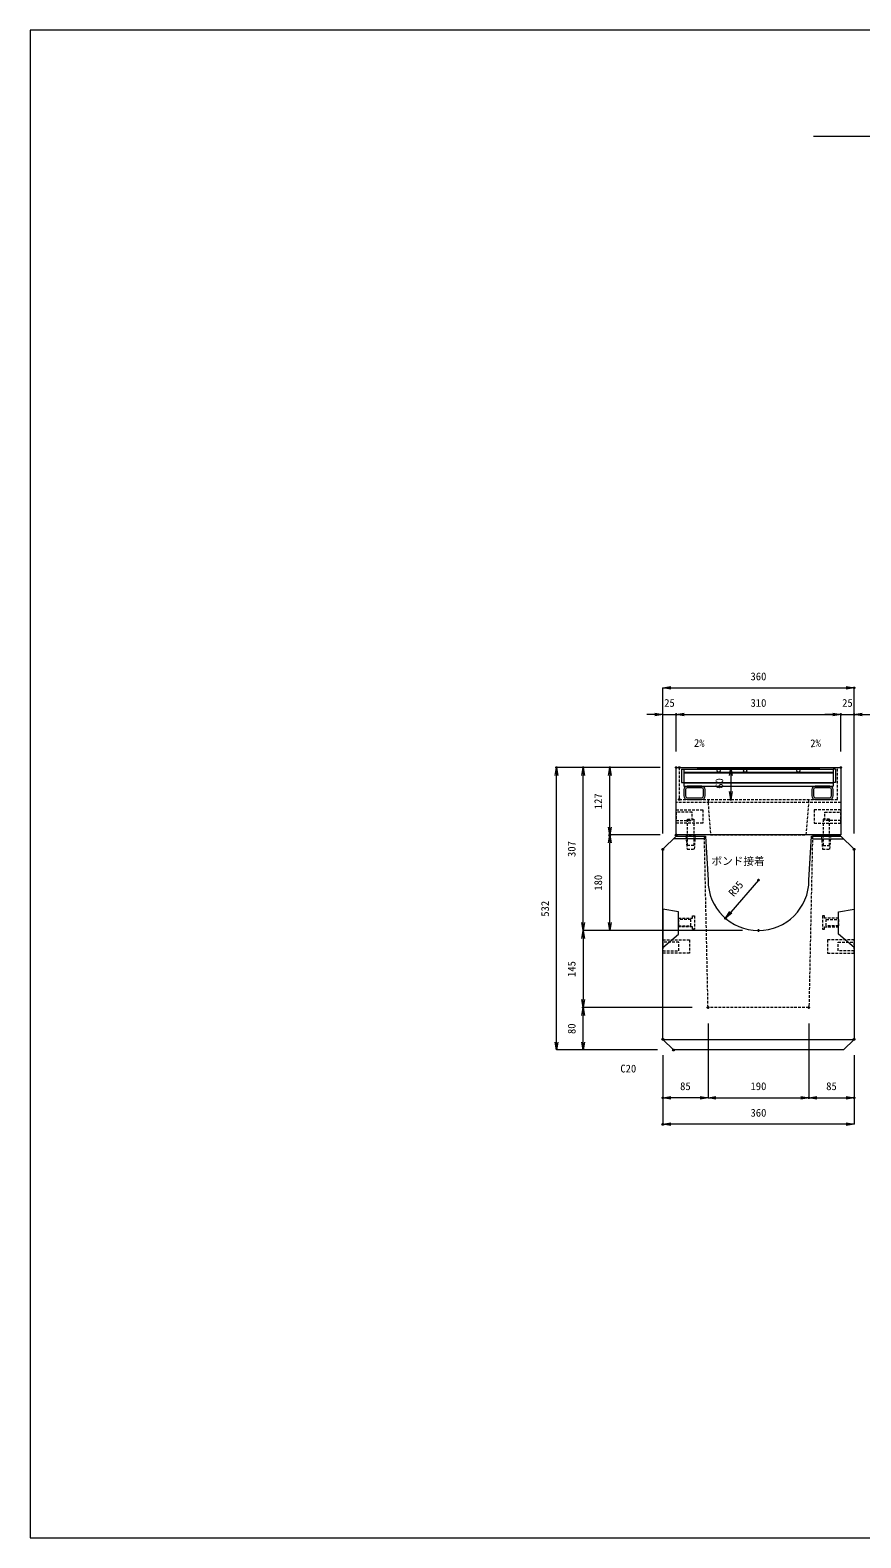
# Model space of a CAD drawing. Units: millimetres, scale not verified. Extents: x -1945 to 1945, y -1420 to 1420.
# Drawn here: x -1945 to -381, y -1420 to 1420 of the extents above; entities that cross this region are included whole.
import ezdxf
from ezdxf.enums import TextEntityAlignment as Align

# ---------------------------------------------------------------- set-up
doc = ezdxf.new("R2010")
doc.units = ezdxf.units.MM
doc.header["$LTSCALE"] = 10
doc.header["$PDMODE"] = 32
doc.header["$PDSIZE"] = 2
doc.linetypes.add('USER1', pattern=[0.75, 0.5, -0.25])
for name, color, linetype, lineweight in [('0-1_TITLE', 7, 'Continuous', 18), ('0-3_KIJUN', 7, 'Continuous', 18), ('0-5_SUNPO_S10', 3, 'Continuous', 18), ('0-6_10-GR', 5, 'Continuous', 18), ('0-8__0-0_0', 7, 'Continuous', 18)]:
    doc.layers.add(name, color=color, linetype=linetype, lineweight=lineweight)
doc.layers.add('0-9__0-2_DEFPOINTS', color=7, linetype='Continuous')
doc.styles.add('ＭＳ ゴシック', font='')
doc.styles.get('ＭＳ ゴシック').set_extended_font_data('MS Gothic')

# ---------------------------------------------------------------- blocks, each defined once
blk = doc.blocks.new('M16_INSERT_DAN')
at = {"layer": '0-3_KIJUN', "color": 3, "linetype": 'USER1'}
for points in [[(0, -12.5), (-50, -12.5), (-50, 12.5), (0, 12.5)], [(0, 8), (-30, 8), (-30, -8), (0, -8)]]:
    blk.add_lwpolyline(points, close=True, dxfattribs=at)
blk = doc.blocks.new('_OPEN')
at = {"layer": '0-8__0-0_0'}
blk.add_line((0, 0), (-1, 0), dxfattribs=at)
blk.add_lwpolyline([(-1, 0.1667), (0, 0), (-1, -0.1667)], dxfattribs=at)
blk = doc.blocks.new('_D3')
at = {"layer": '0-5_SUNPO_S10'}
for p, q in [((1341, 1144), (1041, 1144)), ((1041, 1129), (1041, 1014)), ((1246, 999), (1041, 999))]:
    blk.add_line(p, q, dxfattribs=at)
at = {"layer": '0-9__0-2_DEFPOINTS'}
for p in [(1371, 1144), (1041, 999), (1276, 999)]:
    blk.add_point(p, dxfattribs=at)
at = {"layer": '0-5_SUNPO_S10', "xscale": 15, "yscale": 15}
for p, rotation in [((1041, 1144), 90), ((1041, 999), 270)]:
    blk.add_blockref('_OPEN', p, dxfattribs=dict(at, rotation=rotation))
at = {"layer": '0-5_SUNPO_S10', "color": 7, "style": 'ＭＳ ゴシック'}
blk.add_text('145', height=14.66, rotation=90, dxfattribs=at).set_placement((1031, 1056.5), align=Align.BOTTOM_LEFT)
blk = doc.blocks.new('_D4')
at = {"layer": '0-5_SUNPO_S10'}
for p, q in [((1246, 999), (1041, 999)), ((1041, 934), (1041, 984)), ((1181, 919), (1041, 919))]:
    blk.add_line(p, q, dxfattribs=at)
at = {"layer": '0-9__0-2_DEFPOINTS'}
for p in [(1041, 999), (1276, 999), (1211, 919)]:
    blk.add_point(p, dxfattribs=at)
at = {"layer": '0-5_SUNPO_S10', "xscale": 15, "yscale": 15}
for p, rotation in [((1041, 999), 90), ((1041, 919), 270)]:
    blk.add_blockref('_OPEN', p, dxfattribs=dict(at, rotation=rotation))
at = {"layer": '0-5_SUNPO_S10', "color": 7, "style": 'ＭＳ ゴシック'}
blk.add_text('80', height=14.66, rotation=90, dxfattribs=at).set_placement((1031, 949), align=Align.BOTTOM_LEFT)
blk = doc.blocks.new('_D5')
at = {"layer": '0-5_SUNPO_S10'}
for p, q in [((1186, 1324), (1091, 1324)), ((1091, 1159), (1091, 1309)), ((1341, 1144), (1091, 1144))]:
    blk.add_line(p, q, dxfattribs=at)
at = {"layer": '0-9__0-2_DEFPOINTS'}
for p in [(1091, 1324), (1216, 1324), (1371, 1144)]:
    blk.add_point(p, dxfattribs=at)
at = {"layer": '0-5_SUNPO_S10', "xscale": 15, "yscale": 15}
for p, rotation in [((1091, 1324), 90), ((1091, 1144), 270)]:
    blk.add_blockref('_OPEN', p, dxfattribs=dict(at, rotation=rotation))
at = {"layer": '0-5_SUNPO_S10', "color": 7, "style": 'ＭＳ ゴシック'}
blk.add_text('180', height=14.66, rotation=90, dxfattribs=at).set_placement((1081, 1219), align=Align.BOTTOM_LEFT)
blk = doc.blocks.new('_D6')
at = {"layer": '0-5_SUNPO_S10'}
for p, q in [((1186, 1451), (991, 1451)), ((991, 934), (991, 1436)), ((1181, 919), (991, 919))]:
    blk.add_line(p, q, dxfattribs=at)
at = {"layer": '0-9__0-2_DEFPOINTS'}
for p in [(991, 1451), (1216, 1451), (1211, 919)]:
    blk.add_point(p, dxfattribs=at)
at = {"layer": '0-5_SUNPO_S10', "xscale": 15, "yscale": 15}
for p, rotation in [((991, 1451), 90), ((991, 919), 270)]:
    blk.add_blockref('_OPEN', p, dxfattribs=dict(at, rotation=rotation))
at = {"layer": '0-5_SUNPO_S10', "color": 7, "style": 'ＭＳ ゴシック'}
blk.add_text('532', height=14.66, rotation=90, dxfattribs=at).set_placement((981, 1170), align=Align.BOTTOM_LEFT)
blk = doc.blocks.new('_D7')
at = {"layer": '0-5_SUNPO_S10'}
for p, q in [((1276, 969), (1276, 829)), ((1191, 909), (1191, 829)), ((1261, 829), (1206, 829))]:
    blk.add_line(p, q, dxfattribs=at)
at = {"layer": '0-9__0-2_DEFPOINTS'}
for p in [(1276, 999), (1191, 939), (1191, 829)]:
    blk.add_point(p, dxfattribs=at)
at = {"layer": '0-5_SUNPO_S10', "xscale": 15, "yscale": 15, "rotation": 180}
blk.add_blockref('_OPEN', (1191, 829), dxfattribs=at)
at = {"layer": '0-5_SUNPO_S10', "xscale": 15, "yscale": 15}
blk.add_blockref('_OPEN', (1276, 829), dxfattribs=at)
at = {"layer": '0-5_SUNPO_S10', "color": 7, "style": 'ＭＳ ゴシック'}
blk.add_text('85', height=14.66, dxfattribs=at).set_placement((1223.5, 839), align=Align.BOTTOM_LEFT)
blk = doc.blocks.new('_D8')
at = {"layer": '0-5_SUNPO_S10'}
for p, q in [((1276, 969), (1276, 829)), ((1466, 969), (1466, 829)), ((1291, 829), (1451, 829))]:
    blk.add_line(p, q, dxfattribs=at)
at = {"layer": '0-9__0-2_DEFPOINTS'}
for p in [(1276, 999), (1466, 999), (1466, 829)]:
    blk.add_point(p, dxfattribs=at)
at = {"layer": '0-5_SUNPO_S10', "xscale": 15, "yscale": 15, "rotation": 180}
blk.add_blockref('_OPEN', (1276, 829), dxfattribs=at)
at = {"layer": '0-5_SUNPO_S10', "xscale": 15, "yscale": 15}
blk.add_blockref('_OPEN', (1466, 829), dxfattribs=at)
at = {"layer": '0-5_SUNPO_S10', "color": 7, "style": 'ＭＳ ゴシック'}
blk.add_text('190', height=14.66, dxfattribs=at).set_placement((1356, 839), align=Align.BOTTOM_LEFT)
blk = doc.blocks.new('_D9')
at = {"layer": '0-5_SUNPO_S10'}
for p, q in [((1466, 969), (1466, 829)), ((1551, 909), (1551, 829)), ((1481, 829), (1536, 829))]:
    blk.add_line(p, q, dxfattribs=at)
at = {"layer": '0-9__0-2_DEFPOINTS'}
for p in [(1466, 999), (1551, 939), (1551, 829)]:
    blk.add_point(p, dxfattribs=at)
at = {"layer": '0-5_SUNPO_S10', "xscale": 15, "yscale": 15, "rotation": 180}
blk.add_blockref('_OPEN', (1466, 829), dxfattribs=at)
at = {"layer": '0-5_SUNPO_S10', "xscale": 15, "yscale": 15}
blk.add_blockref('_OPEN', (1551, 829), dxfattribs=at)
at = {"layer": '0-5_SUNPO_S10', "color": 7, "style": 'ＭＳ ゴシック'}
blk.add_text('85', height=14.66, dxfattribs=at).set_placement((1498.5, 839), align=Align.BOTTOM_LEFT)
blk = doc.blocks.new('_D10')
at = {"layer": '0-5_SUNPO_S10'}
for p, q in [((1191, 909), (1191, 779)), ((1551, 909), (1551, 779)), ((1536, 779), (1206, 779))]:
    blk.add_line(p, q, dxfattribs=at)
at = {"layer": '0-9__0-2_DEFPOINTS'}
for p in [(1191, 939), (1551, 939), (1191, 779)]:
    blk.add_point(p, dxfattribs=at)
at = {"layer": '0-5_SUNPO_S10', "xscale": 15, "yscale": 15, "rotation": 180}
blk.add_blockref('_OPEN', (1191, 779), dxfattribs=at)
at = {"layer": '0-5_SUNPO_S10', "xscale": 15, "yscale": 15}
blk.add_blockref('_OPEN', (1551, 779), dxfattribs=at)
at = {"layer": '0-5_SUNPO_S10', "color": 7, "style": 'ＭＳ ゴシック'}
blk.add_text('360', height=14.66, dxfattribs=at).set_placement((1356, 789), align=Align.BOTTOM_LEFT)
blk = doc.blocks.new('_D19')
at = {"layer": '0-5_SUNPO_S10'}
for p, q in [((1186, 1451), (1091, 1451)), ((1091, 1339), (1091, 1436)), ((1186, 1324), (1091, 1324))]:
    blk.add_line(p, q, dxfattribs=at)
at = {"layer": '0-9__0-2_DEFPOINTS'}
for p in [(1091, 1451), (1216, 1451), (1216, 1324)]:
    blk.add_point(p, dxfattribs=at)
at = {"layer": '0-5_SUNPO_S10', "xscale": 15, "yscale": 15}
for p, rotation in [((1091, 1451), 90), ((1091, 1324), 270)]:
    blk.add_blockref('_OPEN', p, dxfattribs=dict(at, rotation=rotation))
at = {"layer": '0-5_SUNPO_S10', "color": 7, "style": 'ＭＳ ゴシック'}
blk.add_text('127', height=14.66, rotation=90, dxfattribs=at).set_placement((1081, 1372.5), align=Align.BOTTOM_LEFT)
blk = doc.blocks.new('_D20')
at = {"layer": '0-5_SUNPO_S10'}
for p, q in [((1186, 1451), (1041, 1451)), ((1041, 1159), (1041, 1436)), ((1341, 1144), (1041, 1144))]:
    blk.add_line(p, q, dxfattribs=at)
at = {"layer": '0-9__0-2_DEFPOINTS'}
for p in [(1041, 1451), (1216, 1451), (1371, 1144)]:
    blk.add_point(p, dxfattribs=at)
at = {"layer": '0-5_SUNPO_S10', "xscale": 15, "yscale": 15}
for p, rotation in [((1041, 1451), 90), ((1041, 1144), 270)]:
    blk.add_blockref('_OPEN', p, dxfattribs=dict(at, rotation=rotation))
at = {"layer": '0-5_SUNPO_S10', "color": 7, "style": 'ＭＳ ゴシック'}
blk.add_text('307', height=14.66, rotation=90, dxfattribs=at).set_placement((1031, 1282.5), align=Align.BOTTOM_LEFT)
blk = doc.blocks.new('_D27')
at = {"layer": '0-5_SUNPO_S10'}
blk.add_line((1319.01, 1436), (1319.01, 1406), dxfattribs=at)
at = {"layer": '0-9__0-2_DEFPOINTS'}
for p in [(1222, 1451), (1222, 1391), (1319.01, 1391)]:
    blk.add_point(p, dxfattribs=at)
at = {"layer": '0-5_SUNPO_S10', "xscale": 15, "yscale": 15}
for p, rotation in [((1319.01, 1451), 90), ((1319.01, 1391), 270)]:
    blk.add_blockref('_OPEN', p, dxfattribs=dict(at, rotation=rotation))
at = {"layer": '0-5_SUNPO_S10', "color": 7, "style": 'ＭＳ ゴシック'}
blk.add_text('60', height=14.66, rotation=90, dxfattribs=at).set_placement((1309.01, 1411), align=Align.BOTTOM_LEFT)
blk = doc.blocks.new('_D28')
at = {"layer": '0-5_SUNPO_S10'}
for p, q in [((1176, 1551), (1161, 1551)), ((1191, 1327), (1191, 1551)), ((1191, 1551), (1216, 1551)), ((1216, 1481), (1216, 1551)), ((1231, 1551), (1246, 1551))]:
    blk.add_line(p, q, dxfattribs=at)
at = {"layer": '0-9__0-2_DEFPOINTS'}
for p in [(1216, 1551), (1216, 1451), (1191, 1297)]:
    blk.add_point(p, dxfattribs=at)
at = {"layer": '0-5_SUNPO_S10', "xscale": 15, "yscale": 15}
blk.add_blockref('_OPEN', (1191, 1551), dxfattribs=at)
at = {"layer": '0-5_SUNPO_S10', "xscale": 15, "yscale": 15, "rotation": 180}
blk.add_blockref('_OPEN', (1216, 1551), dxfattribs=at)
at = {"layer": '0-5_SUNPO_S10', "color": 7, "style": 'ＭＳ ゴシック'}
blk.add_text('25', height=14.66, dxfattribs=at).set_placement((1193.5, 1561), align=Align.BOTTOM_LEFT)
blk = doc.blocks.new('_D29')
at = {"layer": '0-5_SUNPO_S10'}
for p, q in [((1216, 1481), (1216, 1551)), ((1231, 1551), (1511, 1551)), ((1526, 1481), (1526, 1551))]:
    blk.add_line(p, q, dxfattribs=at)
at = {"layer": '0-9__0-2_DEFPOINTS'}
for p in [(1526, 1551), (1216, 1451), (1526, 1451)]:
    blk.add_point(p, dxfattribs=at)
at = {"layer": '0-5_SUNPO_S10', "xscale": 15, "yscale": 15, "rotation": 180}
blk.add_blockref('_OPEN', (1216, 1551), dxfattribs=at)
at = {"layer": '0-5_SUNPO_S10', "xscale": 15, "yscale": 15}
blk.add_blockref('_OPEN', (1526, 1551), dxfattribs=at)
at = {"layer": '0-5_SUNPO_S10', "color": 7, "style": 'ＭＳ ゴシック'}
blk.add_text('310', height=14.66, dxfattribs=at).set_placement((1356, 1561), align=Align.BOTTOM_LEFT)
blk = doc.blocks.new('_D30')
at = {"layer": '0-5_SUNPO_S10'}
for p, q in [((1511, 1551), (1496, 1551)), ((1526, 1481), (1526, 1551)), ((1526, 1551), (1551, 1551)), ((1551, 1327), (1551, 1551)), ((1566, 1551), (1581, 1551))]:
    blk.add_line(p, q, dxfattribs=at)
at = {"layer": '0-9__0-2_DEFPOINTS'}
for p in [(1551, 1551), (1526, 1451), (1551, 1297)]:
    blk.add_point(p, dxfattribs=at)
at = {"layer": '0-5_SUNPO_S10', "xscale": 15, "yscale": 15}
blk.add_blockref('_OPEN', (1526, 1551), dxfattribs=at)
at = {"layer": '0-5_SUNPO_S10', "xscale": 15, "yscale": 15, "rotation": 180}
blk.add_blockref('_OPEN', (1551, 1551), dxfattribs=at)
at = {"layer": '0-5_SUNPO_S10', "color": 7, "style": 'ＭＳ ゴシック'}
blk.add_text('25', height=14.66, dxfattribs=at).set_placement((1528.5, 1561), align=Align.BOTTOM_LEFT)
blk = doc.blocks.new('_D31')
at = {"layer": '0-5_SUNPO_S10'}
for p, q in [((1191, 1327), (1191, 1601)), ((1206, 1601), (1536, 1601)), ((1551, 1327), (1551, 1601))]:
    blk.add_line(p, q, dxfattribs=at)
at = {"layer": '0-9__0-2_DEFPOINTS'}
for p in [(1551, 1601), (1191, 1297), (1551, 1297)]:
    blk.add_point(p, dxfattribs=at)
at = {"layer": '0-5_SUNPO_S10', "xscale": 15, "yscale": 15, "rotation": 180}
blk.add_blockref('_OPEN', (1191, 1601), dxfattribs=at)
at = {"layer": '0-5_SUNPO_S10', "xscale": 15, "yscale": 15}
blk.add_blockref('_OPEN', (1551, 1601), dxfattribs=at)
at = {"layer": '0-5_SUNPO_S10', "color": 7, "style": 'ＭＳ ゴシック'}
blk.add_text('360', height=14.66, dxfattribs=at).set_placement((1356, 1611), align=Align.BOTTOM_LEFT)
blk = doc.blocks.new('_D32')
at = {"layer": '0-5_SUNPO_S10'}
blk.add_line((1371, 1239), (1318.83, 1178.35), dxfattribs=at)
at = {"layer": '0-9__0-2_DEFPOINTS'}
for p in [(1371, 1239), (1309.04, 1166.98)]:
    blk.add_point(p, dxfattribs=at)
at = {"layer": '0-5_SUNPO_S10', "xscale": 15, "yscale": 15, "rotation": 229.29493}
blk.add_blockref('_OPEN', (1309.04, 1166.98), dxfattribs=at)
at = {"layer": '0-5_SUNPO_S10', "color": 7, "style": 'ＭＳ ゴシック'}
blk.add_text('R95', height=14.66, rotation=49.295, dxfattribs=at).set_placement((1327.55, 1203.83), align=Align.BOTTOM_LEFT)
blk = doc.blocks.new('A$C25F6380D')
at = {"layer": '0-6_10-GR'}
for p, q in [((0, 57), (0, 32)), ((0, 57), (4.5, 57)), ((4.5, 57), (4.5, 32)), ((4.5, 57), (4.5, 25)), ((4.5, 57), (285.5, 57)), ((285.5, 57), (285.5, 32)), ((290, 57), (285.5, 57)), ((285.5, 57), (285.5, 25)), ((290, 57), (290, 32)), ((0, 32), (4.5, 32)), ((4.5, 51), (285.5, 51)), ((4.5, 50), (285.5, 50)), ((4.5, 32), (285.5, 32)), ((4.5, 31), (285.5, 31)), ((290, 32), (285.5, 32)), ((4.5, 25), (285.5, 25)), ((4.5, 18.6), (4.5, 6.4)), ((7.7, 18.6), (7.7, 6.4)), ((38.1, 25), (10.9, 25)), ((38.1, 21.8), (10.9, 21.8)), ((10.9, 3.2), (38.1, 3.2)), ((10.9, 0), (38.1, 0)), ((41.3, 6.4), (41.3, 18.6)), ((44.5, 6.4), (44.5, 18.6)), ((245.5, 18.6), (245.5, 6.4)), ((248.7, 18.6), (248.7, 6.4)), ((279.1, 25), (251.9, 25)), ((279.1, 21.8), (251.9, 21.8)), ((251.9, 3.2), (279.1, 3.2)), ((251.9, 0), (279.1, 0)), ((282.3, 6.4), (282.3, 18.6)), ((285.5, 6.4), (285.5, 18.6))]:
    blk.add_line(p, q, dxfattribs=at)
for centre in [(70, 54), (120, 54), (220, 54)]:
    blk.add_circle(centre, 3, dxfattribs=at)
for centre, radius, start, end in [((10.9, 18.6), 6.4, 90, 180), ((10.9, 6.4), 6.4, 180, 270), ((10.9, 18.6), 3.2, 90, 180), ((10.9, 6.4), 3.2, 180, 270), ((38.1, 18.6), 6.4, 0, 90), ((38.1, 18.6), 3.2, 0, 90), ((38.1, 6.4), 3.2, 270, 0), ((38.1, 6.4), 6.4, 270, 0), ((251.9, 18.6), 6.4, 90, 180), ((251.9, 6.4), 6.4, 180, 270), ((251.9, 18.6), 3.2, 90, 180), ((251.9, 6.4), 3.2, 180, 270), ((279.1, 18.6), 6.4, 0, 90), ((279.1, 18.6), 3.2, 0, 90), ((279.1, 6.4), 6.4, 270, 0), ((279.1, 6.4), 3.2, 270, 0)]:
    blk.add_arc(centre, radius, start, end, dxfattribs=at)

msp = doc.modelspace()

# ---------------------------------------------------------------- linework, layer by layer
at = {"layer": '0-1_TITLE', "color": 1}
msp.add_line((-470.64, 1220), (470.64, 1220), dxfattribs=at)
at = {"layer": '0-1_TITLE', "color": 2}
msp.add_lwpolyline([(-1945, -1420), (1945, -1420), (1945, 1420), (-1945, 1420)], close=True, dxfattribs=at)
msp.add_lwpolyline([(-1945, -1420), (1945, -1420), (1945, 1420), (-1945, 1420)], close=True, dxfattribs=at)
at = {"layer": '0-3_KIJUN', "linetype": 'USER1'}
msp.add_line((-729, 31), (-723, 31), dxfattribs=at)
at = {"layer": '0-3_KIJUN'}
msp.add_line((-754, -481), (-394, -481), dxfattribs=at)
for points in [[(-729, 31), (-419, 31), (-419, -96), (-729, -96)], [(-729, -98), (-675.77, -98), (-675.66, -103), (-734, -103)], [(-419, -98), (-472.23, -98), (-472.34, -103), (-414, -103)], [(-724.5, -241), (-754, -236), (-754, -308), (-724.5, -283)], [(-423.5, -241), (-394, -236), (-394, -308), (-423.5, -283)]]:
    msp.add_lwpolyline(points, close=True, dxfattribs=at)
at = {"layer": '0-3_KIJUN', "linetype": 'USER1'}
for points in [[(-729, 31), (-723, 31), (-723, -29), (-425, -29), (-425, 31), (-419, 31), (-419, -35), (-729, -35)], [(-707.5, -66), (-695.5, -66), (-695.5, -116), (-707.5, -116)], [(-440.5, -66), (-452.5, -66), (-452.5, -116), (-440.5, -116)], [(-692.5, -98), (-710.5, -98), (-708.5, -123), (-694.5, -123)], [(-437.5, -98), (-455.5, -98), (-453.5, -123), (-439.5, -123)], [(-724.5, -269.22), (-724.5, -252.77), (-698, -252.77), (-698, -248.25), (-694.5, -248.25), (-694.5, -273.75), (-698, -273.75), (-698, -269.22)], [(-724.5, -255), (-724.5, -267), (-701.5, -267), (-701.5, -255)], [(-423.5, -269.22), (-423.5, -252.77), (-450, -252.77), (-450, -248.25), (-453.5, -248.25), (-453.5, -273.75), (-450, -273.75), (-450, -269.22)], [(-423.5, -255), (-423.5, -267), (-446.5, -267), (-446.5, -255)]]:
    msp.add_lwpolyline(points, close=True, dxfattribs=at)
at = {"layer": '0-3_KIJUN'}
for points in [[(-726, 31), (-617.5, 29), (-530.5, 29), (-422, 31)], [(-414, -501), (-734, -501), (-754, -481), (-754, -123), (-729, -98), (-674, -98), (-669, -181)], [(-479, -181), (-474, -98), (-419, -98), (-394, -123), (-394, -481), (-414, -501)]]:
    msp.add_lwpolyline(points, dxfattribs=at)
at = {"layer": '0-3_KIJUN', "linetype": 'USER1'}
for points in [[(-669, -29), (-669, -35), (-664, -96), (-484, -96), (-479, -35), (-479, -29)], [(-472.21, -98), (-479, -421), (-669, -421), (-675.79, -98)]]:
    msp.add_lwpolyline(points, dxfattribs=at)
at = {"layer": '0-3_KIJUN'}
msp.add_arc((-574, -181), 95, 180, 0, dxfattribs=at)

# ---------------------------------------------------------------- block references
at = {"layer": '0-3_KIJUN', "rotation": 180}
for p in [(-729, -61), (-754, -306)]:
    msp.add_blockref('M16_INSERT_DAN', p, dxfattribs=at)
at = {"layer": '0-3_KIJUN', "xscale": -1, "rotation": 180}
for p in [(-419, -61), (-394, -306)]:
    msp.add_blockref('M16_INSERT_DAN', p, dxfattribs=at)
at = {"layer": '0-5_SUNPO_S10'}
for name in ['_D31', '_D28', '_D29', '_D30', '_D6', '_D20', '_D19', '_D27', '_D5', '_D32', '_D3', '_D4', '_D7', '_D8', '_D9', '_D10']:
    msp.add_blockref(name, (-1945, -1420), dxfattribs=at)
at = {"layer": '0-6_10-GR'}
msp.add_blockref('A$C25F6380D', (-719, -29), dxfattribs=at)

# ---------------------------------------------------------------- texts
at = {"layer": '0-5_SUNPO_S10', "color": 7, "style": 'ＭＳ ゴシック'}
for rotation, p in [(358, (-695.84, 65.68)), (2, (-476.11, 64.84))]:
    msp.add_text('2%', height=14.66, rotation=rotation, dxfattribs=at).set_placement(p, align=Align.BOTTOM_LEFT)
for s, p in [('ボンド接着', (-662.39, -157)), ('C20', (-834.05, -547.8))]:
    msp.add_text(s, height=14.66, dxfattribs=at).set_placement(p, align=Align.BOTTOM_LEFT)

doc.saveas('drawing.dxf')
